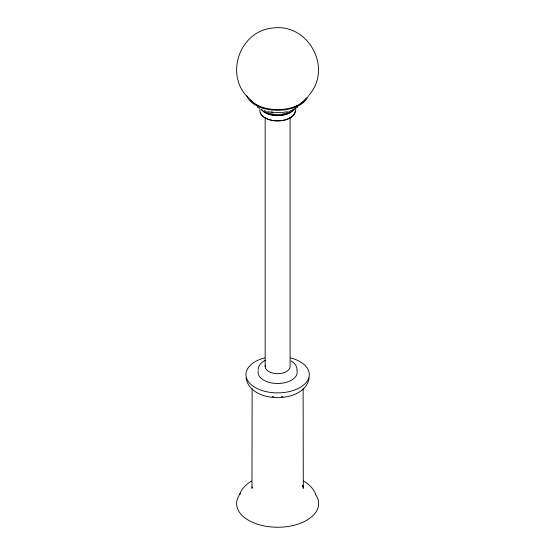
<?xml version="1.0" encoding="UTF-8"?>
<svg xmlns="http://www.w3.org/2000/svg" width="555" height="555" viewBox="0 0 555 555"><rect width="100%" height="100%" fill="white"/><g stroke="black" fill="none" stroke-linecap="round" stroke-linejoin="round"><path stroke-width="0.83" d="M252.123 388.902L251.963 488.365L252.213 486.922M258.13 369.575C258.318 365.218 261.849 361.825 265.658 360.202M309.19 377.983C304.889 404.207 250.354 404.207 246.052 377.983M239.51 494.304C241.779 488.566 246.33 484.106 251.595 481.046M309.052 95.051C332.882 68.182 308.282 23.033 273.011 28.007C239.413 30.685 223.929 75.799 249.049 98.464M297.834 107.115L291.75 110.258M287.351 111.61L281.538 112.665M281.44 396.659L282.974 396.575M272.276 396.575L273.802 396.659M273.705 112.665L267.892 111.61M303.647 481.046C308.913 484.106 313.464 488.566 315.733 494.304M257.409 107.115L259.643 108.426M291.021 360.882C294.199 362.686 296.96 365.766 297.112 369.575M303.203 486.797L302.787 485.472L303.28 488.365L303.12 388.902M295.628 108.253L295.628 109.647M290.078 117.334L290.078 366.494A12.46 7.194 0 0 1 276.397 373.654A12.46 7.194 0 0 1 265.401 365.093M265.165 117.334L265.165 366.494M315.524 494.505A41.021 23.685 0 0 1 278.291 527.25A41.021 23.685 0 0 1 239.233 495.22M239.718 494.505A41.021 23.685 0 0 1 240.662 493.291M290.556 357.899A31.67 18.287 0 0 1 302.565 385.864A31.67 18.287 0 0 1 252.678 385.864A31.67 18.287 0 0 1 264.686 357.899M296.821 369.998A19.578 11.301 0 0 1 278.263 383.498A19.578 11.301 0 0 1 258.214 370.726M293.921 109.141A17.642 10.184 0 0 1 277.625 115.426A17.642 10.184 0 0 1 261.322 109.141M294.088 109.3A17.822 10.288 0 0 1 277.625 115.655A17.822 10.288 0 0 1 261.155 109.3M294.865 112.714A17.58 10.15 0 0 1 277.625 120.886A17.58 10.15 0 0 1 260.385 112.714M295.198 110.736A17.58 10.15 0 0 1 295.045 112.061M295.413 110.591A17.788 10.274 0 0 1 276.459 120.837A17.788 10.274 0 0 1 259.983 109.245M291.021 110.389A16.116 9.303 0 0 1 264.222 110.389M280.768 112.381A16.116 9.303 0 0 1 274.475 112.381M272.942 112.159A16.116 9.303 0 0 1 271.45 111.853M304.73 100.053A29.845 17.233 0 0 1 299.402 104.618M298.028 105.415A29.845 17.233 0 0 1 295.003 106.844M263.181 107.92A29.845 17.233 0 0 1 261.037 107.164M260.24 106.844A29.845 17.233 0 0 1 257.215 105.415M256.514 105.027A29.845 17.233 0 0 1 250.513 100.053M308.393 95.71A31.371 18.114 0 0 1 277.625 110.285A31.371 18.114 0 0 1 246.857 95.71M306.395 97.576A30.254 17.469 0 0 1 278.811 109.633A30.254 17.469 0 0 1 249.667 98.859"/></g></svg>
